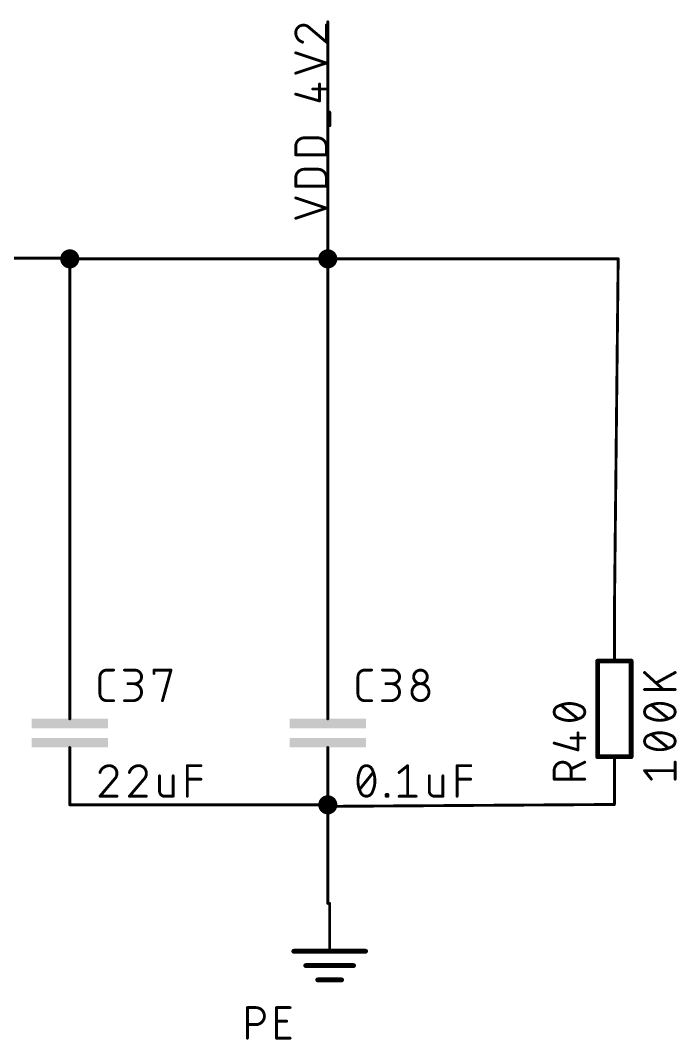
# Model space of a CAD drawing. Extents: x 3 to 264, y 2 to 181.
# Drawn here: x 103.9 to 138.7, y 39.6 to 93.8 of the extents above; entities that cross this region are included whole.
import ezdxf

# ---------------------------------------------------------------- set-up
doc = ezdxf.new("R2010")
doc.units = 0
for name, color, linetype in [('91', 122, 'CONTINUOUS'), ('94', 12, 'CONTINUOUS'), ('95', 251, 'CONTINUOUS'), ('96', 251, 'CONTINUOUS')]:
    doc.layers.add(name, color=color, linetype=linetype)

# ---------------------------------------------------------------- blocks, each defined once
blk = doc.blocks.new('RECT')
blk.add_solid([(-0.5, -0.5), (0.5, -0.5), (-0.5, 0.5), (0.5, 0.5)])

msp = doc.modelspace()

# ---------------------------------------------------------------- linework, layer by layer
at = {"layer": '91', "const_width": 0.1524}
for points in [[(120.18, 81.1), (120.18, 93.7)], [(106.48, 81.14), (93.68, 81.14)], [(106.48, 81.1), (106.48, 81.14)], [(106.48, 59.7), (106.48, 81.1)], [(120.18, 81.1), (106.48, 81.1)], [(120.18, 59.7), (120.18, 81.1)], [(135.6, 81.1), (120.18, 81.1)], [(135.4, 62.26), (135.6, 81.1)], [(106.48, 52.08), (120.18, 52.08)], [(120.18, 52.08), (120.38, 52)], [(120.18, 46.84), (120.18, 52.08)], [(120.38, 52), (135.4, 52.1)], [(120.28, 46.84), (120.18, 46.84)]]:
    msp.add_lwpolyline(points, dxfattribs=at)
at = {"layer": '91'}
for points, const_width in [([(120.2181, 93.7, 1), (120.1419, 93.7)], 0.0762), ([(106.48, 80.846, 1), (106.48, 81.354, 1), (106.48, 80.846)], 0.508), ([(120.18, 80.846, 1), (120.18, 81.354, 1), (120.18, 80.846)], 0.508), ([(106.5181, 81.14, 1), (106.4419, 81.14)], 0.0762), ([(106.5181, 81.1, 1), (106.4419, 81.1)], 0.0762), ([(106.48, 81.1381, 1), (106.48, 81.0619)], 0.0762), ([(106.4419, 81.1, 1), (106.5181, 81.1)], 0.0762), ([(106.48, 81.1019, 1), (106.48, 81.1781)], 0.0762), ([(120.2181, 81.1, 1), (120.1419, 81.1)], 0.0762), ([(120.18, 81.1381, 1), (120.18, 81.0619)], 0.0762), ([(120.1419, 81.1, 1), (120.2181, 81.1)], 0.0762), ([(120.18, 81.0619, 1), (120.18, 81.1381)], 0.0762), ([(135.6381, 81.0996, 1), (135.5619, 81.1004)], 0.0762), ([(135.6, 81.0619, 1), (135.6, 81.1381)], 0.0762), ([(135.3619, 62.2604, 1), (135.4381, 62.2596)], 0.0762), ([(106.4419, 59.7, 1), (106.5181, 59.7)], 0.0762), ([(120.1419, 59.7, 1), (120.2181, 59.7)], 0.0762), ([(120.18, 51.826, 1), (120.18, 52.334, 1), (120.18, 51.826)], 0.508), ([(106.48, 52.1181, 1), (106.48, 52.0419)], 0.0762), ([(120.1941, 52.1154, 1), (120.1659, 52.0446)], 0.0762), ([(120.2181, 52.08, 1), (120.1419, 52.08)], 0.0762), ([(120.18, 52.0419, 1), (120.18, 52.1181)], 0.0762), ([(120.3797, 52.0381, 1), (120.3803, 51.9619)], 0.0762), ([(120.3659, 51.9646, 1), (120.3941, 52.0354)], 0.0762), ([(135.4003, 52.0619, 1), (135.3997, 52.1381)], 0.0762), ([(120.18, 46.8781, 1), (120.18, 46.8019)], 0.0762), ([(120.1419, 46.84, 1), (120.2181, 46.84)], 0.0762), ([(120.28, 46.8019, 1), (120.28, 46.8781)], 0.0762)]:
    msp.add_lwpolyline(points, format="xyb", dxfattribs=dict(at, const_width=const_width))
at = {"layer": '94'}
for points, const_width in [([(135.4, 62.26), (135.4, 59.72)], 0.1524), ([(106.48, 59.7), (106.48, 57.16)], 0.1524), ([(120.18, 59.7), (120.18, 57.16)], 0.1524), ([(134.511, 59.72), (134.511, 54.64)], 0.254), ([(136.289, 59.72), (134.511, 59.72)], 0.254), ([(136.289, 54.64), (136.289, 59.72)], 0.254), ([(106.48, 57.16), (106.48, 56.652)], 0.1524), ([(120.18, 57.16), (120.18, 56.652)], 0.1524), ([(106.48, 54.62), (106.48, 55.128)], 0.1524), ([(120.18, 54.62), (120.18, 55.128)], 0.1524), ([(136.289, 54.64), (134.511, 54.64)], 0.254), ([(106.48, 52.08), (106.48, 54.62)], 0.1524), ([(120.18, 52.08), (120.18, 54.62)], 0.1524), ([(135.4, 52.1), (135.4, 54.64)], 0.1524), ([(120.28, 46.84), (120.28, 44.3)], 0.1524), ([(118.375, 44.3), (122.185, 44.3)], 0.254), ([(119.01, 43.538), (121.55, 43.538)], 0.254), ([(119.645, 42.776), (120.915, 42.776)], 0.254)]:
    msp.add_lwpolyline(points, dxfattribs=dict(at, const_width=const_width))
for points, const_width in [([(135.4381, 62.26, 1), (135.3619, 62.26)], 0.0762), ([(106.5181, 59.7, 1), (106.4419, 59.7)], 0.0762), ([(120.2181, 59.7, 1), (120.1419, 59.7)], 0.0762), ([(134.5745, 59.72, 1), (134.4475, 59.72)], 0.127), ([(134.511, 59.7835, 1), (134.511, 59.6565)], 0.127), ([(135.3619, 59.72, 1), (135.4381, 59.72)], 0.0762), ([(136.3525, 59.72, 1), (136.2255, 59.72)], 0.127), ([(136.289, 59.6565, 1), (136.289, 59.7835)], 0.127), ([(106.5181, 57.16, 1), (106.4419, 57.16)], 0.0762), ([(106.4419, 57.16, 1), (106.5181, 57.16)], 0.0762), ([(120.2181, 57.16, 1), (120.1419, 57.16)], 0.0762), ([(120.1419, 57.16, 1), (120.2181, 57.16)], 0.0762), ([(106.4419, 56.652, 1), (106.5181, 56.652)], 0.0762), ([(120.1419, 56.652, 1), (120.2181, 56.652)], 0.0762), ([(106.5181, 55.128, 1), (106.4419, 55.128)], 0.0762), ([(120.2181, 55.128, 1), (120.1419, 55.128)], 0.0762), ([(134.511, 54.7035, 1), (134.511, 54.5765)], 0.127), ([(136.289, 54.5765, 1), (136.289, 54.7035)], 0.127), ([(106.5181, 54.62, 1), (106.4419, 54.62)], 0.0762), ([(106.4419, 54.62, 1), (106.5181, 54.62)], 0.0762), ([(120.2181, 54.62, 1), (120.1419, 54.62)], 0.0762), ([(120.1419, 54.62, 1), (120.2181, 54.62)], 0.0762), ([(134.4475, 54.64, 1), (134.5745, 54.64)], 0.127), ([(135.4381, 54.64, 1), (135.3619, 54.64)], 0.0762), ([(136.2255, 54.64, 1), (136.3525, 54.64)], 0.127), ([(106.4419, 52.08, 1), (106.5181, 52.08)], 0.0762), ([(120.1419, 52.08, 1), (120.2181, 52.08)], 0.0762), ([(135.3619, 52.1, 1), (135.4381, 52.1)], 0.0762), ([(120.3181, 46.84, 1), (120.2419, 46.84)], 0.0762), ([(118.375, 44.3635, 1), (118.375, 44.2365)], 0.127), ([(122.185, 44.2365, 1), (122.185, 44.3635)], 0.127), ([(120.2419, 44.3, 1), (120.3181, 44.3)], 0.0762), ([(119.01, 43.6015, 1), (119.01, 43.4745)], 0.127), ([(121.55, 43.4745, 1), (121.55, 43.6015)], 0.127), ([(119.645, 42.8395, 1), (119.645, 42.7125)], 0.127), ([(120.915, 42.7125, 1), (120.915, 42.8395)], 0.127)]:
    msp.add_lwpolyline(points, format="xyb", dxfattribs=dict(at, const_width=const_width))
at = {"layer": '95'}
for points, const_width in [([(118.8846, 93.5238, 0.4142), (118.4782, 93.1174)], 0.1524), ([(118.4782, 93.1174, 0.3252), (118.8394, 92.6207)], 0.1524), ([(118.5163, 93.1174, 1), (118.4401, 93.1174)], 0.0762), ([(119.2007, 93.3883, 0.2053), (118.8846, 93.5238)], 0.1524), ([(118.8846, 93.5619, 1), (118.8846, 93.4857)], 0.0762), ([(118.8846, 93.4857, 1), (118.8846, 93.5619)], 0.0762), ([(119.2254, 93.4174, 1), (119.176, 93.3593)], 0.0762), ([(119.1731, 93.3621, 1), (119.2283, 93.4146)], 0.0762), ([(120.1419, 93.5238, 1), (120.0657, 93.5238)], 0.0762), ([(118.4401, 93.1174, 1), (118.5163, 93.1174)], 0.0762), ([(118.8277, 92.5844, 1), (118.8512, 92.6569)], 0.0762), ([(120.0657, 92.6207, 1), (120.1419, 92.6207)], 0.0762), ([(120.0791, 92.5917, 1), (120.1285, 92.6497)], 0.0762), ([(118.4902, 92.0871, 1), (118.4662, 92.0148)], 0.0762), ([(120.1158, 91.473, 1), (120.0918, 91.5453)], 0.0762), ([(120.0918, 91.473, 1), (120.1158, 91.5453)], 0.0762), ([(118.4662, 91.0034, 1), (118.4902, 90.9311)], 0.0762), ([(119.7807, 90.3976, 1), (119.7045, 90.3976)], 0.0762), ([(118.4887, 89.8923, 1), (118.4677, 89.8191)], 0.0762), ([(119.3813, 90.1647, 1), (119.3813, 90.0885)], 0.0762), ([(120.1038, 90.0885, 1), (120.1038, 90.1647)], 0.0762), ([(119.7045, 89.4944, 1), (119.7807, 89.4944)], 0.0762), ([(119.7321, 89.4578, 1), (119.753, 89.5311)], 0.0762), ([(120.3225, 88.9004, 1), (120.2463, 88.9004)], 0.0762), ([(120.2463, 88.1779, 1), (120.3225, 88.1779)], 0.0762), ([(118.9298, 87.5318, 0.4142), (118.4782, 87.0803)], 0.1524), ([(118.9298, 87.5699, 1), (118.9298, 87.4937)], 0.0762), ([(118.9298, 87.4937, 1), (118.9298, 87.5699)], 0.0762), ([(120.1038, 87.0803, 0.4142), (119.6522, 87.5318)], 0.1524), ([(119.6522, 87.5699, 1), (119.6522, 87.4937)], 0.0762), ([(119.6522, 87.4937, 1), (119.6522, 87.5699)], 0.0762), ([(118.5163, 87.0803, 1), (118.4401, 87.0803)], 0.0762), ([(118.4401, 87.0803, 1), (118.5163, 87.0803)], 0.0762), ([(118.4782, 86.6668, 1), (118.4782, 86.5906)], 0.0762), ([(120.1419, 87.0803, 1), (120.0657, 87.0803)], 0.0762), ([(120.0657, 87.0803, 1), (120.1419, 87.0803)], 0.0762), ([(120.1038, 86.5906, 1), (120.1038, 86.6668)], 0.0762), ([(118.4401, 86.6287, 1), (118.5163, 86.6287)], 0.0762), ([(120.0657, 86.6287, 1), (120.1419, 86.6287)], 0.0762), ([(118.9298, 85.8645, 0.4142), (118.4782, 85.4129)], 0.1524), ([(118.9298, 85.9026, 1), (118.9298, 85.8264)], 0.0762), ([(118.9298, 85.8264, 1), (118.9298, 85.9026)], 0.0762), ([(120.1038, 85.4129, 0.4142), (119.6522, 85.8645)], 0.1524), ([(119.6522, 85.9026, 1), (119.6522, 85.8264)], 0.0762), ([(119.6522, 85.8264, 1), (119.6522, 85.9026)], 0.0762), ([(118.5163, 85.4129, 1), (118.4401, 85.4129)], 0.0762), ([(118.4401, 85.4129, 1), (118.5163, 85.4129)], 0.0762), ([(120.1419, 85.4129, 1), (120.0657, 85.4129)], 0.0762), ([(120.0657, 85.4129, 1), (120.1419, 85.4129)], 0.0762), ([(118.4782, 84.9995, 1), (118.4782, 84.9233)], 0.0762), ([(118.4401, 84.9614, 1), (118.5163, 84.9614)], 0.0762), ([(120.0657, 84.9614, 1), (120.1419, 84.9614)], 0.0762), ([(120.1038, 84.9233, 1), (120.1038, 84.9995)], 0.0762), ([(118.4902, 84.3757, 1), (118.4662, 84.3034)], 0.0762), ([(120.1158, 83.7616, 1), (120.0918, 83.8339)], 0.0762), ([(120.0918, 83.7616, 1), (120.1158, 83.8339)], 0.0762), ([(118.4662, 83.292, 1), (118.4902, 83.2197)], 0.0762), ([(108.4414, 59.2428, 0.4142), (108.0802, 58.8816)], 0.1524), ([(108.4414, 59.2809, 1), (108.4414, 59.2047)], 0.0762), ([(108.4414, 59.2047, 1), (108.4414, 59.2809)], 0.0762), ([(108.8027, 59.2047, 1), (108.8027, 59.2809)], 0.0762), ([(109.3868, 59.2809, 1), (109.3868, 59.2047)], 0.0762), ([(109.9286, 58.5203, 1), (109.9286, 59.2428)], 0.1524), ([(109.9286, 59.2809, 1), (109.9286, 59.2047)], 0.0762), ([(109.9286, 59.2047, 1), (109.9286, 59.2809)], 0.0762), ([(110.988, 59.2428, 1), (110.9118, 59.2428)], 0.0762), ([(110.9499, 59.2809, 1), (110.9499, 59.2047)], 0.0762), ([(110.9118, 59.0622, 1), (110.988, 59.0622)], 0.0762), ([(111.8897, 59.2326, 1), (111.8163, 59.253)], 0.0762), ([(111.853, 59.2047, 1), (111.853, 59.2809)], 0.0762), ([(122.1414, 59.2428, 0.4142), (121.7802, 58.8816)], 0.1524), ([(122.1414, 59.2809, 1), (122.1414, 59.2047)], 0.0762), ([(122.1414, 59.2047, 1), (122.1414, 59.2809)], 0.0762), ([(122.5027, 59.2047, 1), (122.5027, 59.2809)], 0.0762), ([(123.0868, 59.2809, 1), (123.0868, 59.2047)], 0.0762), ([(123.6286, 58.5203, 1), (123.6286, 59.2428)], 0.1524), ([(123.6286, 59.2809, 1), (123.6286, 59.2047)], 0.0762), ([(123.6286, 59.2047, 1), (123.6286, 59.2809)], 0.0762), ([(125.4627, 58.8816, 1), (124.7402, 58.8816)], 0.1524), ([(108.1183, 58.8816, 1), (108.0421, 58.8816)], 0.0762), ([(108.0421, 58.8816, 1), (108.1183, 58.8816)], 0.0762), ([(109.5674, 58.5584, 1), (109.5674, 58.4822)], 0.0762), ([(109.8383, 57.6172, 1), (109.8383, 58.5203)], 0.1524), ([(109.8383, 58.5584, 1), (109.8383, 58.4822)], 0.0762), ([(109.9286, 58.5584, 1), (109.9286, 58.4822)], 0.0762), ([(109.9286, 58.4822, 1), (109.9286, 58.5584)], 0.0762), ([(121.8183, 58.8816, 1), (121.7421, 58.8816)], 0.0762), ([(121.7421, 58.8816, 1), (121.8183, 58.8816)], 0.0762), ([(123.2674, 58.5584, 1), (123.2674, 58.4822)], 0.0762), ([(123.5383, 57.6172, 1), (123.5383, 58.5203)], 0.1524), ([(123.5383, 58.5584, 1), (123.5383, 58.4822)], 0.0762), ([(123.6286, 58.5584, 1), (123.6286, 58.4822)], 0.0762), ([(123.6286, 58.4822, 1), (123.6286, 58.5584)], 0.0762), ([(125.553, 58.0688, 1), (124.6499, 58.0688)], 0.1524), ([(124.7402, 58.8816, 1), (125.4627, 58.8816)], 0.1524), ([(124.7783, 58.8816, 1), (124.7021, 58.8816)], 0.0762), ([(124.7021, 58.8816, 1), (124.7783, 58.8816)], 0.0762), ([(125.5008, 58.8816, 1), (125.4246, 58.8816)], 0.0762), ([(125.4246, 58.8816, 1), (125.5008, 58.8816)], 0.0762), ([(108.0802, 57.9784, 0.4142), (108.4414, 57.6172)], 0.1524), ([(108.1183, 57.9784, 1), (108.0421, 57.9784)], 0.0762), ([(108.0421, 57.9784, 1), (108.1183, 57.9784)], 0.0762), ([(121.7802, 57.9784, 0.4142), (122.1414, 57.6172)], 0.1524), ([(121.8183, 57.9784, 1), (121.7421, 57.9784)], 0.0762), ([(121.7421, 57.9784, 1), (121.8183, 57.9784)], 0.0762), ([(124.6499, 58.0688, 1), (125.553, 58.0688)], 0.1524), ([(124.688, 58.0688, 1), (124.6118, 58.0688)], 0.0762), ([(124.6118, 58.0688, 1), (124.688, 58.0688)], 0.0762), ([(125.5911, 58.0688, 1), (125.5149, 58.0688)], 0.0762), ([(125.5149, 58.0688, 1), (125.5911, 58.0688)], 0.0762), ([(108.4414, 57.6553, 1), (108.4414, 57.5791)], 0.0762), ([(108.4414, 57.5791, 1), (108.4414, 57.6553)], 0.0762), ([(108.8027, 57.5791, 1), (108.8027, 57.6553)], 0.0762), ([(109.3868, 57.6553, 1), (109.3868, 57.5791)], 0.0762), ([(109.8383, 57.6553, 1), (109.8383, 57.5791)], 0.0762), ([(109.8383, 57.5791, 1), (109.8383, 57.6553)], 0.0762), ([(111.3647, 57.6274, 1), (111.4381, 57.607)], 0.0762), ([(122.1414, 57.6553, 1), (122.1414, 57.5791)], 0.0762), ([(122.1414, 57.5791, 1), (122.1414, 57.6553)], 0.0762), ([(122.5027, 57.5791, 1), (122.5027, 57.6553)], 0.0762), ([(123.0868, 57.6553, 1), (123.0868, 57.5791)], 0.0762), ([(123.5383, 57.6553, 1), (123.5383, 57.5791)], 0.0762), ([(123.5383, 57.5791, 1), (123.5383, 57.6553)], 0.0762), ([(133.0124, 57.4664, 0.1139), (132.4254, 57.3309)], 0.1524), ([(132.5846, 57.4058, 1), (132.537, 57.3463)], 0.0762), ([(133.5994, 57.3309, 0.1139), (133.0124, 57.4664)], 0.1524), ([(133.0124, 57.5045, 1), (133.0124, 57.4283)], 0.0762), ([(133.0124, 57.4283, 1), (133.0124, 57.5045)], 0.0762), ([(132.4254, 57.3309, 0.3205), (132.1996, 57.0148)], 0.1524), ([(132.1996, 57.0148, 0.3205), (132.4254, 56.6988)], 0.1524), ([(132.2377, 57.0148, 1), (132.1615, 57.0148)], 0.0762), ([(132.1615, 57.0148, 1), (132.2377, 57.0148)], 0.0762), ([(132.4087, 57.3652, 1), (132.4421, 57.2967)], 0.0762), ([(132.4377, 57.2949, 1), (132.413, 57.367)], 0.0762), ([(133.6118, 57.367, 1), (133.5871, 57.2949)], 0.0762), ([(133.8252, 57.0148, 0.3205), (133.5994, 57.3309)], 0.1524), ([(133.5994, 56.6988, 0.3205), (133.8252, 57.0148)], 0.1524), ([(133.5827, 57.2967, 1), (133.6161, 57.3652)], 0.0762), ([(133.8633, 57.0148, 1), (133.7871, 57.0148)], 0.0762), ([(133.7871, 57.0148, 1), (133.8633, 57.0148)], 0.0762), ([(132.4254, 56.6988, 0.1139), (133.0124, 56.5633)], 0.1524), ([(132.4421, 56.733, 1), (132.4087, 56.6645)], 0.0762), ([(132.413, 56.6627, 1), (132.4377, 56.7348)], 0.0762), ([(133.0124, 56.5633, 0.1139), (133.5994, 56.6988)], 0.1524), ([(133.0124, 56.6014, 1), (133.0124, 56.5252)], 0.0762), ([(133.0124, 56.5252, 1), (133.0124, 56.6014)], 0.0762), ([(133.4402, 56.6238, 1), (133.4878, 56.6833)], 0.0762), ([(133.5871, 56.7348, 1), (133.6118, 56.6627)], 0.0762), ([(133.6161, 56.6645, 1), (133.5827, 56.733)], 0.0762), ([(133.5021, 55.9033, 1), (133.4259, 55.9033)], 0.0762), ([(132.2101, 55.398, 1), (132.1891, 55.3248)], 0.0762), ([(133.1027, 55.6704, 1), (133.1027, 55.5942)], 0.0762), ([(133.8252, 55.5942, 1), (133.8252, 55.6704)], 0.0762), ([(133.4259, 55.0002, 1), (133.5021, 55.0002)], 0.0762), ([(133.4535, 54.9635, 1), (133.4744, 55.0368)], 0.0762), ([(133.1027, 53.8978, 1), (132.1996, 53.8978)], 0.1524), ([(133.8422, 54.3152, 1), (133.8082, 54.3834)], 0.0762), ([(132.2377, 53.8978, 1), (132.1615, 53.8978)], 0.0762), ([(132.1615, 53.8978, 1), (132.2377, 53.8978)], 0.0762), ([(133.1408, 53.8978, 1), (133.0646, 53.8978)], 0.0762), ([(133.0646, 53.8978, 1), (133.1408, 53.8978)], 0.0762), ([(133.0857, 54.0221, 1), (133.1198, 53.954)], 0.0762), ([(132.1996, 53.4843, 1), (132.1996, 53.4081)], 0.0762), ([(132.1615, 53.4462, 1), (132.2377, 53.4462)], 0.0762), ([(133.0646, 53.4462, 1), (133.1408, 53.4462)], 0.0762), ([(133.8252, 53.4081, 1), (133.8252, 53.4843)], 0.0762)]:
    msp.add_lwpolyline(points, format="xyb", dxfattribs=dict(at, const_width=const_width))
at = {"layer": '95', "const_width": 0.1524}
for points in [[(119.2007, 93.3883), (120.1038, 92.6207)], [(120.1038, 92.6207), (120.1038, 93.5238)], [(120.1038, 91.5091), (118.4782, 92.051)], [(118.4782, 90.9673), (120.1038, 91.5091)], [(119.7426, 89.4944), (119.7426, 90.3976)], [(118.4782, 89.8557), (119.7426, 89.4944)], [(119.3813, 90.1266), (120.1038, 90.1266)], [(120.2844, 88.1779), (120.2844, 88.9004)], [(118.9298, 87.5318), (119.6522, 87.5318)], [(118.4782, 86.6287), (118.4782, 87.0803)], [(120.1038, 86.6287), (118.4782, 86.6287)], [(120.1038, 87.0803), (120.1038, 86.6287)], [(118.9298, 85.8645), (119.6522, 85.8645)], [(118.4782, 84.9614), (118.4782, 85.4129)], [(120.1038, 85.4129), (120.1038, 84.9614)], [(120.1038, 84.9614), (118.4782, 84.9614)], [(120.1038, 83.7977), (118.4782, 84.3396)], [(118.4782, 83.2558), (120.1038, 83.7977)], [(108.4414, 59.2428), (108.8027, 59.2428)], [(109.3868, 59.2428), (109.9286, 59.2428)], [(110.9499, 59.0622), (110.9499, 59.2428)], [(110.9499, 59.2428), (111.853, 59.2428)], [(111.853, 59.2428), (111.4014, 57.6172)], [(122.1414, 59.2428), (122.5027, 59.2428)], [(123.0868, 59.2428), (123.6286, 59.2428)], [(108.0802, 57.9784), (108.0802, 58.8816)], [(109.9286, 58.5203), (109.5674, 58.5203)], [(121.7802, 57.9784), (121.7802, 58.8816)], [(123.6286, 58.5203), (123.2674, 58.5203)], [(108.8027, 57.6172), (108.4414, 57.6172)], [(109.3868, 57.6172), (109.8383, 57.6172)], [(122.5027, 57.6172), (122.1414, 57.6172)], [(123.0868, 57.6172), (123.5383, 57.6172)], [(133.464, 56.6536), (132.5608, 57.3761)], [(133.464, 55.0002), (133.464, 55.9033)], [(132.1996, 55.3614), (133.464, 55.0002)], [(133.1027, 55.6323), (133.8252, 55.6323)], [(133.8252, 54.3493), (133.1027, 53.9881)], [(132.1996, 53.4462), (132.1996, 53.8978)], [(133.1027, 53.8978), (133.1027, 53.4462)], [(133.8252, 53.4462), (132.1996, 53.4462)]]:
    msp.add_lwpolyline(points, dxfattribs=at)
at = {"layer": '96', "const_width": 0.1524}
for points in [[(137.0002, 59.1119), (137.9936, 58.2088)], [(138.6258, 59.1119), (137.6324, 58.57)], [(138.6258, 58.2088), (137.0002, 58.2088)], [(138.2646, 56.6628), (137.3614, 57.3852)], [(138.2646, 55.0996), (137.3614, 55.8221)], [(112.7204, 52.5372), (112.7204, 54.1628)], [(112.7204, 54.1628), (113.4429, 54.1628)], [(123.9686, 53.8016), (124.4201, 54.1628)], [(124.4201, 54.1628), (124.4201, 52.5372)], [(127.0457, 52.5372), (127.0457, 54.1628)], [(127.0457, 54.1628), (127.7682, 54.1628)], [(138.6258, 53.4462), (138.6258, 54.3493)], [(111.2447, 53.6209), (111.2447, 52.8081)], [(111.9671, 52.5372), (111.9671, 53.6209)], [(121.8705, 52.8984), (122.593, 53.8016)], [(125.5699, 53.6209), (125.5699, 52.8081)], [(126.2924, 52.5372), (126.2924, 53.6209)], [(137.3614, 53.4462), (137.0002, 53.8978)], [(137.0002, 53.8978), (138.6258, 53.8978)], [(108.8478, 53.4403), (108.0802, 52.5372)], [(110.411, 53.4403), (109.6433, 52.5372)], [(112.7204, 53.4403), (113.4429, 53.4403)], [(127.0457, 53.4403), (127.7682, 53.4403)], [(108.0802, 52.5372), (108.9833, 52.5372)], [(109.6433, 52.5372), (110.5464, 52.5372)], [(111.5156, 52.5372), (111.9671, 52.5372)], [(123.2808, 52.5372), (123.2808, 52.6275)], [(123.2808, 52.6275), (123.3711, 52.6275)], [(123.3711, 52.5372), (123.2808, 52.5372)], [(123.3711, 52.6275), (123.3711, 52.5372)], [(123.9686, 52.5372), (124.8717, 52.5372)], [(125.8408, 52.5372), (126.2924, 52.5372)], [(115.9112, 39.6772), (115.9112, 41.3028)], [(115.9112, 41.3028), (116.3628, 41.3028)], [(117.4562, 39.6772), (117.4562, 41.3028)], [(117.4562, 41.3028), (118.1787, 41.3028)], [(117.4562, 40.5803), (117.9981, 40.5803)], [(116.3628, 40.3997), (115.9112, 40.3997)], [(118.1787, 39.6772), (117.4562, 39.6772)]]:
    msp.add_lwpolyline(points, dxfattribs=at)
at = {"layer": '96'}
for points, const_width in [([(137.0258, 59.1401, 1), (136.9746, 59.0837)], 0.0762), ([(138.644, 59.0784, 1), (138.6076, 59.1453)], 0.0762), ([(137.6141, 58.6035, 1), (137.6506, 58.5366)], 0.0762), ([(137.0002, 58.2469, 1), (137.0002, 58.1707)], 0.0762), ([(137.968, 58.1806, 1), (138.0193, 58.237)], 0.0762), ([(138.6258, 58.1707, 1), (138.6258, 58.2469)], 0.0762), ([(137.813, 57.4756, 0.1139), (137.226, 57.3401)], 0.1524), ([(137.3852, 57.415, 1), (137.3376, 57.3555)], 0.0762), ([(138.4, 57.3401, 0.1139), (137.813, 57.4756)], 0.1524), ([(137.813, 57.5137, 1), (137.813, 57.4375)], 0.0762), ([(137.813, 57.4375, 1), (137.813, 57.5137)], 0.0762), ([(137.226, 57.3401, 0.3205), (137.0002, 57.024)], 0.1524), ([(137.0002, 57.024, 0.3205), (137.226, 56.7079)], 0.1524), ([(137.0383, 57.024, 1), (136.9621, 57.024)], 0.0762), ([(136.9621, 57.024, 1), (137.0383, 57.024)], 0.0762), ([(137.2093, 57.3743, 1), (137.2427, 57.3058)], 0.0762), ([(137.2383, 57.304, 1), (137.2136, 57.3761)], 0.0762), ([(138.6258, 57.024, 0.3205), (138.4, 57.3401)], 0.1524), ([(138.4124, 57.3761, 1), (138.3877, 57.304)], 0.0762), ([(138.4, 56.7079, 0.3205), (138.6258, 57.024)], 0.1524), ([(138.3833, 57.3058, 1), (138.4167, 57.3743)], 0.0762), ([(138.6639, 57.024, 1), (138.5877, 57.024)], 0.0762), ([(138.5877, 57.024, 1), (138.6639, 57.024)], 0.0762), ([(137.2427, 56.7422, 1), (137.2093, 56.6737)], 0.0762), ([(137.226, 56.7079, 0.1139), (137.813, 56.5724)], 0.1524), ([(137.2136, 56.6719, 1), (137.2383, 56.744)], 0.0762), ([(137.813, 56.5724, 0.1139), (138.4, 56.7079)], 0.1524), ([(137.813, 56.6105, 1), (137.813, 56.5343)], 0.0762), ([(137.813, 56.5343, 1), (137.813, 56.6105)], 0.0762), ([(138.2408, 56.633, 1), (138.2884, 56.6925)], 0.0762), ([(138.3877, 56.7439, 1), (138.4124, 56.6719)], 0.0762), ([(138.4167, 56.6737, 1), (138.3833, 56.7422)], 0.0762), ([(137.226, 55.777, 0.3205), (137.0002, 55.4609)], 0.1524), ([(137.813, 55.9124, 0.1139), (137.226, 55.777)], 0.1524), ([(137.2093, 55.8112, 1), (137.2427, 55.7427)], 0.0762), ([(137.2383, 55.7409, 1), (137.2136, 55.813)], 0.0762), ([(137.3852, 55.8519, 1), (137.3376, 55.7924)], 0.0762), ([(138.4, 55.777, 0.1139), (137.813, 55.9124)], 0.1524), ([(137.813, 55.9505, 1), (137.813, 55.8743)], 0.0762), ([(137.813, 55.8743, 1), (137.813, 55.9505)], 0.0762), ([(138.6258, 55.4609, 0.3205), (138.4, 55.777)], 0.1524), ([(138.4124, 55.813, 1), (138.3877, 55.7409)], 0.0762), ([(138.3833, 55.7427, 1), (138.4167, 55.8112)], 0.0762), ([(137.0002, 55.4609, 0.3205), (137.226, 55.1448)], 0.1524), ([(137.0383, 55.4609, 1), (136.9621, 55.4609)], 0.0762), ([(136.9621, 55.4609, 1), (137.0383, 55.4609)], 0.0762), ([(138.4, 55.1448, 0.3205), (138.6258, 55.4609)], 0.1524), ([(138.6639, 55.4609, 1), (138.5877, 55.4609)], 0.0762), ([(138.5877, 55.4609, 1), (138.6639, 55.4609)], 0.0762), ([(137.226, 55.1448, 0.1139), (137.813, 55.0093)], 0.1524), ([(137.2427, 55.179, 1), (137.2093, 55.1105)], 0.0762), ([(137.2136, 55.1087, 1), (137.2383, 55.1808)], 0.0762), ([(137.813, 55.0093, 0.1139), (138.4, 55.1448)], 0.1524), ([(137.813, 55.0474, 1), (137.813, 54.9712)], 0.0762), ([(137.813, 54.9712, 1), (137.813, 55.0474)], 0.0762), ([(138.2408, 55.0699, 1), (138.2884, 55.1294)], 0.0762), ([(138.3877, 55.1808, 1), (138.4124, 55.1087)], 0.0762), ([(138.4167, 55.1105, 1), (138.3833, 55.179)], 0.0762), ([(108.5769, 54.1628, 0.3252), (108.0802, 53.8016)], 0.1524), ([(108.9833, 53.7564, 0.4142), (108.5769, 54.1628)], 0.1524), ([(108.5769, 54.2009, 1), (108.5769, 54.1247)], 0.0762), ([(108.5769, 54.1247, 1), (108.5769, 54.2009)], 0.0762), ([(110.14, 54.1628, 0.3252), (109.6433, 53.8016)], 0.1524), ([(110.5464, 53.7564, 0.4142), (110.14, 54.1628)], 0.1524), ([(110.14, 54.2009, 1), (110.14, 54.1247)], 0.0762), ([(110.14, 54.1247, 1), (110.14, 54.2009)], 0.0762), ([(112.7585, 54.1628, 1), (112.6823, 54.1628)], 0.0762), ([(112.7204, 54.2009, 1), (112.7204, 54.1247)], 0.0762), ([(113.4429, 54.1247, 1), (113.4429, 54.2009)], 0.0762), ([(122.2318, 54.1628, 0.3205), (121.9157, 53.937)], 0.1524), ([(122.5478, 53.937, 0.3205), (122.2318, 54.1628)], 0.1524), ([(122.2318, 54.2009, 1), (122.2318, 54.1247)], 0.0762), ([(122.2318, 54.1247, 1), (122.2318, 54.2009)], 0.0762), ([(124.4582, 54.1628, 1), (124.382, 54.1628)], 0.0762), ([(124.4439, 54.133, 1), (124.3963, 54.1926)], 0.0762), ([(127.0838, 54.1628, 1), (127.0076, 54.1628)], 0.0762), ([(127.0457, 54.2009, 1), (127.0457, 54.1247)], 0.0762), ([(127.7682, 54.1247, 1), (127.7682, 54.2009)], 0.0762), ([(138.6639, 54.3493, 1), (138.5877, 54.3493)], 0.0762), ([(108.044, 53.8133, 1), (108.1164, 53.7898)], 0.0762), ([(108.8478, 53.4403, 0.2053), (108.9833, 53.7564)], 0.1524), ([(109.0214, 53.7564, 1), (108.9452, 53.7564)], 0.0762), ([(108.9452, 53.7564, 1), (109.0214, 53.7564)], 0.0762), ([(109.6071, 53.8133, 1), (109.6796, 53.7898)], 0.0762), ([(110.411, 53.4403, 0.2053), (110.5464, 53.7564)], 0.1524), ([(110.5845, 53.7564, 1), (110.5083, 53.7564)], 0.0762), ([(110.5083, 53.7564, 1), (110.5845, 53.7564)], 0.0762), ([(111.2828, 53.6209, 1), (111.2066, 53.6209)], 0.0762), ([(112.0052, 53.6209, 1), (111.929, 53.6209)], 0.0762), ([(121.9157, 53.937, 0.1139), (121.7802, 53.35)], 0.1524), ([(121.8796, 53.9494, 1), (121.9517, 53.9247)], 0.0762), ([(121.9499, 53.9203, 1), (121.8814, 53.9537)], 0.0762), ([(122.6833, 53.35, 0.1139), (122.5478, 53.937)], 0.1524), ([(122.5821, 53.9537, 1), (122.5136, 53.9203)], 0.0762), ([(122.5118, 53.9247, 1), (122.5839, 53.9494)], 0.0762), ([(122.6228, 53.7778, 1), (122.5632, 53.8254)], 0.0762), ([(123.9448, 53.8313, 1), (123.9924, 53.7718)], 0.0762), ([(125.608, 53.6209, 1), (125.5318, 53.6209)], 0.0762), ([(126.3305, 53.6209, 1), (126.2543, 53.6209)], 0.0762), ([(137.03, 53.9216, 1), (136.9704, 53.874)], 0.0762), ([(137.0002, 53.9359, 1), (137.0002, 53.8597)], 0.0762), ([(138.6258, 53.8597, 1), (138.6258, 53.9359)], 0.0762), ([(108.8216, 53.4679, 1), (108.8741, 53.4127)], 0.0762), ([(108.8769, 53.4156, 1), (108.8188, 53.465)], 0.0762), ([(110.3847, 53.4679, 1), (110.4372, 53.4127)], 0.0762), ([(110.44, 53.4156, 1), (110.3819, 53.465)], 0.0762), ([(112.7204, 53.4784, 1), (112.7204, 53.4022)], 0.0762), ([(113.4429, 53.4022, 1), (113.4429, 53.4784)], 0.0762), ([(121.7802, 53.35, 0.1139), (121.9157, 52.763)], 0.1524), ([(121.8183, 53.35, 1), (121.7421, 53.35)], 0.0762), ([(121.7421, 53.35, 1), (121.8183, 53.35)], 0.0762), ([(122.5478, 52.763, 0.1139), (122.6833, 53.35)], 0.1524), ([(122.7214, 53.35, 1), (122.6452, 53.35)], 0.0762), ([(122.6452, 53.35, 1), (122.7214, 53.35)], 0.0762), ([(127.0457, 53.4784, 1), (127.0457, 53.4022)], 0.0762), ([(127.7682, 53.4022, 1), (127.7682, 53.4784)], 0.0762), ([(137.3317, 53.4224, 1), (137.3912, 53.47)], 0.0762), ([(138.5877, 53.4462, 1), (138.6639, 53.4462)], 0.0762), ([(108.0802, 52.5753, 1), (108.0802, 52.4991)], 0.0762), ([(108.0512, 52.5619, 1), (108.1092, 52.5125)], 0.0762), ([(108.9833, 52.4991, 1), (108.9833, 52.5753)], 0.0762), ([(109.6433, 52.5753, 1), (109.6433, 52.4991)], 0.0762), ([(109.6143, 52.5619, 1), (109.6724, 52.5125)], 0.0762), ([(110.5464, 52.4991, 1), (110.5464, 52.5753)], 0.0762), ([(111.2447, 52.8081, 0.4142), (111.5156, 52.5372)], 0.1524), ([(111.2828, 52.8081, 1), (111.2066, 52.8081)], 0.0762), ([(111.2066, 52.8081, 1), (111.2828, 52.8081)], 0.0762), ([(111.5156, 52.5753, 1), (111.5156, 52.4991)], 0.0762), ([(111.5156, 52.4991, 1), (111.5156, 52.5753)], 0.0762), ([(111.929, 52.5372, 1), (112.0052, 52.5372)], 0.0762), ([(111.9671, 52.4991, 1), (111.9671, 52.5753)], 0.0762), ([(112.6823, 52.5372, 1), (112.7585, 52.5372)], 0.0762), ([(121.8408, 52.9222, 1), (121.9003, 52.8746)], 0.0762), ([(121.9517, 52.7753, 1), (121.8796, 52.7506)], 0.0762), ([(121.9157, 52.763, 0.3205), (122.2318, 52.5372)], 0.1524), ([(121.8814, 52.7463, 1), (121.9499, 52.7797)], 0.0762), ([(122.2318, 52.5372, 0.3205), (122.5478, 52.763)], 0.1524), ([(122.2318, 52.5753, 1), (122.2318, 52.4991)], 0.0762), ([(122.2318, 52.4991, 1), (122.2318, 52.5753)], 0.0762), ([(122.5136, 52.7797, 1), (122.5821, 52.7463)], 0.0762), ([(122.5839, 52.7506, 1), (122.5118, 52.7753)], 0.0762), ([(123.3189, 52.6275, 1), (123.2427, 52.6275)], 0.0762), ([(123.2808, 52.6656, 1), (123.2808, 52.5894)], 0.0762), ([(123.2808, 52.5753, 1), (123.2808, 52.4991)], 0.0762), ([(123.2427, 52.5372, 1), (123.3189, 52.5372)], 0.0762), ([(123.4092, 52.6275, 1), (123.333, 52.6275)], 0.0762), ([(123.333, 52.5372, 1), (123.4092, 52.5372)], 0.0762), ([(123.3711, 52.5894, 1), (123.3711, 52.6656)], 0.0762), ([(123.3711, 52.4991, 1), (123.3711, 52.5753)], 0.0762), ([(123.9686, 52.5753, 1), (123.9686, 52.4991)], 0.0762), ([(124.382, 52.5372, 1), (124.4582, 52.5372)], 0.0762), ([(124.8717, 52.4991, 1), (124.8717, 52.5753)], 0.0762), ([(125.5699, 52.8081, 0.4142), (125.8408, 52.5372)], 0.1524), ([(125.608, 52.8081, 1), (125.5318, 52.8081)], 0.0762), ([(125.5318, 52.8081, 1), (125.608, 52.8081)], 0.0762), ([(125.8408, 52.5753, 1), (125.8408, 52.4991)], 0.0762), ([(125.8408, 52.4991, 1), (125.8408, 52.5753)], 0.0762), ([(126.2543, 52.5372, 1), (126.3305, 52.5372)], 0.0762), ([(126.2924, 52.4991, 1), (126.2924, 52.5753)], 0.0762), ([(127.0076, 52.5372, 1), (127.0838, 52.5372)], 0.0762), ([(115.9493, 41.3028, 1), (115.8731, 41.3028)], 0.0762), ([(115.9112, 41.3409, 1), (115.9112, 41.2647)], 0.0762), ([(116.3628, 40.3997, 1), (116.3628, 41.3028)], 0.1524), ([(116.3628, 41.3409, 1), (116.3628, 41.2647)], 0.0762), ([(116.3628, 41.2647, 1), (116.3628, 41.3409)], 0.0762), ([(117.4943, 41.3028, 1), (117.4181, 41.3028)], 0.0762), ([(117.4562, 41.3409, 1), (117.4562, 41.2647)], 0.0762), ([(118.1787, 41.2647, 1), (118.1787, 41.3409)], 0.0762), ([(117.4562, 40.6184, 1), (117.4562, 40.5422)], 0.0762), ([(117.9981, 40.5422, 1), (117.9981, 40.6184)], 0.0762), ([(115.9112, 40.4378, 1), (115.9112, 40.3616)], 0.0762), ([(116.3628, 40.4378, 1), (116.3628, 40.3616)], 0.0762), ([(116.3628, 40.3616, 1), (116.3628, 40.4378)], 0.0762), ([(115.8731, 39.6772, 1), (115.9493, 39.6772)], 0.0762), ([(117.4562, 39.7153, 1), (117.4562, 39.6391)], 0.0762), ([(117.4181, 39.6772, 1), (117.4943, 39.6772)], 0.0762), ([(118.1787, 39.6391, 1), (118.1787, 39.7153)], 0.0762)]:
    msp.add_lwpolyline(points, format="xyb", dxfattribs=dict(at, const_width=const_width))

# ---------------------------------------------------------------- block references
at = {"layer": '94', "xscale": 4.064, "yscale": 0.508}
for p in [(106.48, 56.398), (120.18, 56.398), (106.48, 55.382), (120.18, 55.382)]:
    msp.add_blockref('RECT', p, dxfattribs=at)

doc.saveas('drawing.dxf')
